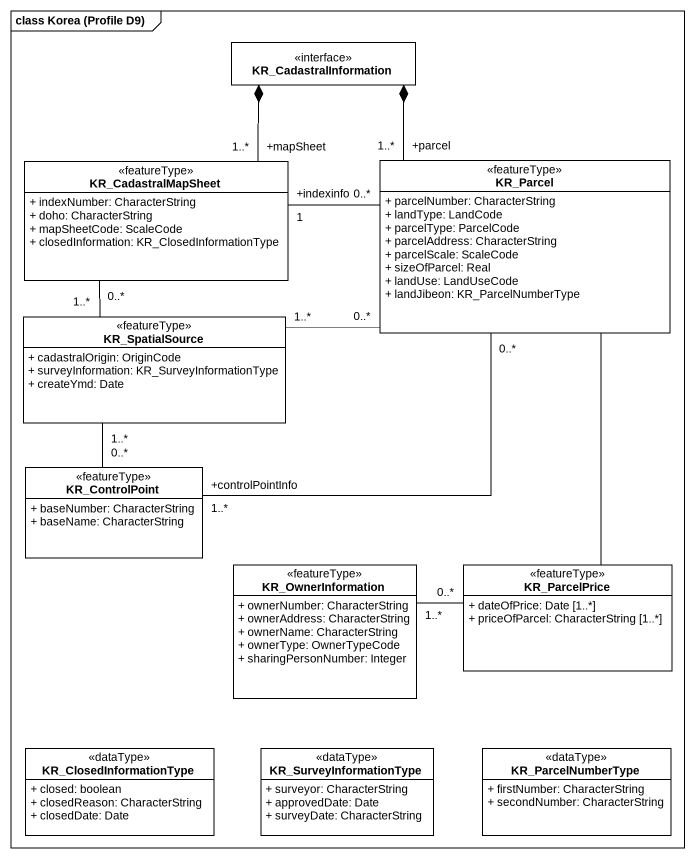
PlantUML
@startuml
mainframe class Korea (Profile D9)
hide circle
hide empty members
skinparam classAttributeIconSize 0
class KR_CadastralInformation <<interface>> #FFFFFF
class KR_CadastralMapSheet <<featureType>> #FFFFFF {
  + indexNumber: CharacterString
  + doho: CharacterString
  + mapSheetCode: ScaleCode
  + closedInformation: KR_ClosedInformationType
}
class KR_Parcel <<featureType>> #FFFFFF {
  + parcelNumber: CharacterString
  + landType: LandCode
  + parcelType: ParcelCode
  + parcelAddress: CharacterString
  + parcelScale: ScaleCode
  + sizeOfParcel: Real
  + landUse: LandUseCode
  + landJibeon: KR_ParcelNumberType
}
class KR_SpatialSource <<featureType>> #FFFFFF {
  + cadastralOrigin: OriginCode
  + surveyInformation: KR_SurveyInformationType
  + createYmd: Date
}
class KR_ControlPoint <<featureType>> #FFFFFF {
  + baseNumber: CharacterString
  + baseName: CharacterString
}
class KR_OwnerInformation <<featureType>> #FFFFFF {
  + ownerNumber: CharacterString
  + ownerAddress: CharacterString
  + ownerName: CharacterString
  + ownerType: OwnerTypeCode
  + sharingPersonNumber: Integer
}
class KR_ParcelPrice <<featureType>> #FFFFFF {
  + dateOfPrice: Date [1..*]
  + priceOfParcel: CharacterString [1..*]
}
class KR_ClosedInformationType <<dataType>> #FFFFFF {
  + closed: boolean
  + closedReason: CharacterString
  + closedDate: Date
}
class KR_SurveyInformationType <<dataType>> #FFFFFF {
  + surveyor: CharacterString
  + approvedDate: Date
  + surveyDate: CharacterString
}
class KR_ParcelNumberType <<dataType>> #FFFFFF {
  + firstNumber: CharacterString
  + secondNumber: CharacterString
}
KR_CadastralMapSheet "+mapSheet\n1..*" -up-* KR_CadastralInformation
KR_CadastralMapSheet "+indexinfo\n1" -right- "0..*" KR_Parcel
KR_CadastralMapSheet "0..*" -- "1..*" KR_SpatialSource
KR_Parcel "+parcel\n1..*" -up-* KR_CadastralInformation
KR_Parcel "0..*" -left- "1..*" KR_SpatialSource
KR_Parcel "0..*" -- "+controlPointInfo\n1..*" KR_ControlPoint
KR_Parcel -- KR_ParcelPrice
KR_ControlPoint "0..*" -up- "1..*" KR_SpatialSource
KR_ParcelPrice "0..*" -left- "1..*" KR_OwnerInformation
@enduml
